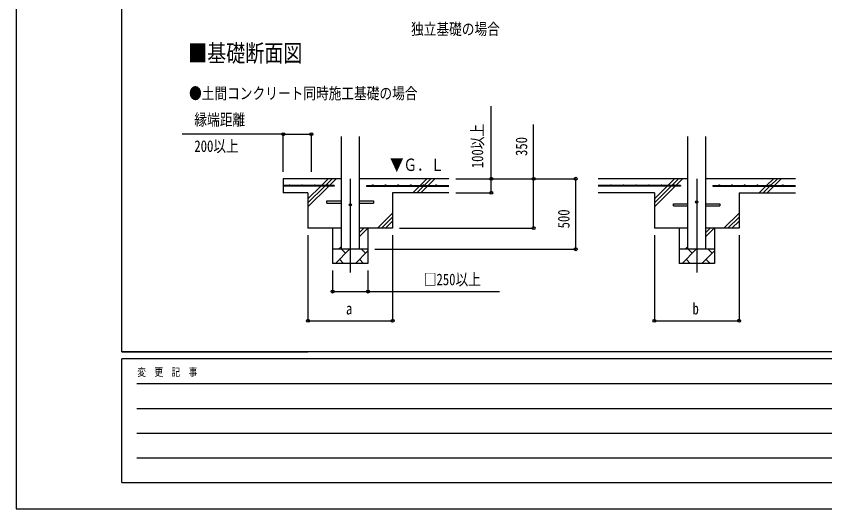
# Model space of a CAD drawing. Units: millimetres, scale not verified. Extents: x -10512 to 10512, y -7425 to 7425.
# Drawn here: x -10512 to -4778, y -7425 to -3932 of the extents above; entities that cross this region are included whole.
import ezdxf
from ezdxf.enums import TextEntityAlignment as Align

# ---------------------------------------------------------------- set-up
doc = ezdxf.new("R2010")
doc.units = ezdxf.units.MM
doc.header["$LTSCALE"] = 30
for name, color, linetype in [('0-2_USER1', 3, 'Continuous'), ('0-4_YKK_12', 2, 'Continuous'), ('0-5_YKK_13', 4, 'Continuous'), ('0-6_YKK_A1', 4, 'Continuous'), ('0-7_YKK_D', 6, 'Continuous'), ('0-8_YKK_ZWAK', 7, 'Continuous')]:
    doc.layers.add(name, color=color, linetype=linetype)
doc.styles.add('ＭＳ ゴシック', font='')
doc.styles.get('ＭＳ ゴシック').set_extended_font_data('MS Gothic')

msp = doc.modelspace()

# ---------------------------------------------------------------- linework, layer by layer
at = {"layer": '0-4_YKK_12'}
for p, q in [((-8143.45, -5084.5), (-8143.45, -5750.45)), ((-5686.06, -5084.5), (-5686.06, -5750.45))]:
    msp.add_line(p, q, dxfattribs=at)
at = {"layer": '0-5_YKK_13'}
for p, q in [((-8308.45, -5241.5), (-8205.95, -5241.5)), ((-8308.45, -5257.5), (-8308.45, -5241.5)), ((-8308.45, -5257.5), (-8205.95, -5257.5)), ((-8080.95, -5241.5), (-7978.45, -5241.5)), ((-8080.95, -5257.5), (-7978.45, -5257.5)), ((-7978.45, -5241.5), (-7978.45, -5257.5)), ((-5851.06, -5261.5), (-5748.56, -5261.5)), ((-5851.06, -5277.5), (-5851.06, -5261.5)), ((-5623.56, -5261.5), (-5521.06, -5261.5)), ((-5521.06, -5261.5), (-5521.06, -5277.5)), ((-5851.06, -5277.5), (-5748.56, -5277.5)), ((-5623.56, -5277.5), (-5521.06, -5277.5))]:
    msp.add_line(p, q, dxfattribs=at)
for centre in [(-8143.45, -5269.5), (-5686.06, -5249.5)]:
    msp.add_circle(centre, 8, dxfattribs=at)
at = {"layer": '0-6_YKK_A1'}
for p, q in [((-8205.95, -5584.5), (-8205.95, -4784.5)), ((-8080.95, -4784.5), (-8080.95, -5584.5)), ((-5748.56, -5584.5), (-5748.56, -4784.5)), ((-5623.56, -4784.5), (-5623.56, -5584.5)), ((-8205.95, -5084.5), (-8618.45, -5084.5)), ((-8618.45, -5084.5), (-8618.45, -5184.5)), ((-8347.52, -5132), (-8300.02, -5084.5)), ((-8319.23, -5132), (-8271.73, -5084.5)), ((-8290.95, -5132), (-8243.45, -5084.5)), ((-7443.45, -5084.5), (-8080.95, -5084.5)), ((-7647.52, -5132), (-7600.02, -5084.5)), ((-7619.23, -5132), (-7571.73, -5084.5)), ((-7590.95, -5132), (-7543.45, -5084.5)), ((-5748.56, -5084.5), (-6386.06, -5084.5)), ((-5890.13, -5132), (-5842.63, -5084.5)), ((-5861.85, -5132), (-5814.35, -5084.5)), ((-5833.56, -5132), (-5786.06, -5084.5)), ((-4986.06, -5084.5), (-5623.56, -5084.5)), ((-5190.13, -5132), (-5142.63, -5084.5)), ((-5161.85, -5132), (-5114.35, -5084.5)), ((-5133.56, -5132), (-5086.06, -5084.5)), ((-8258.45, -5132), (-8618.45, -5132)), ((-8258.45, -5137), (-8618.45, -5137)), ((-8443.45, -5284.5), (-8295.95, -5137)), ((-8443.45, -5227.93), (-8352.52, -5137)), ((-8443.45, -5256.22), (-8324.23, -5137)), ((-8258.45, -5132), (-8258.45, -5137)), ((-8028.45, -5132), (-7443.45, -5132)), ((-8028.45, -5132), (-8028.45, -5137)), ((-8028.45, -5137), (-7443.45, -5137)), ((-7700.02, -5184.5), (-7652.52, -5137)), ((-7671.73, -5184.5), (-7624.23, -5137)), ((-7643.45, -5184.5), (-7595.95, -5137)), ((-5801.06, -5132), (-6386.06, -5132)), ((-5801.06, -5137), (-6386.06, -5137)), ((-5986.06, -5284.5), (-5838.56, -5137)), ((-5986.06, -5227.93), (-5895.13, -5137)), ((-5986.06, -5256.22), (-5866.85, -5137)), ((-5801.06, -5132), (-5801.06, -5137)), ((-5571.06, -5132), (-4986.06, -5132)), ((-5571.06, -5132), (-5571.06, -5137)), ((-5571.06, -5137), (-4986.06, -5137)), ((-5242.63, -5184.5), (-5195.13, -5137)), ((-5214.35, -5184.5), (-5166.85, -5137)), ((-5186.06, -5184.5), (-5138.56, -5137)), ((-8443.45, -5184.5), (-8618.45, -5184.5)), ((-8443.45, -5184.5), (-8443.45, -5434.5)), ((-7443.45, -5184.5), (-7843.45, -5184.5)), ((-7843.45, -5184.5), (-7843.45, -5434.5)), ((-5986.06, -5184.5), (-6386.06, -5184.5)), ((-5986.06, -5184.5), (-5986.06, -5434.5)), ((-5386.06, -5184.5), (-5386.06, -5434.5)), ((-5386.06, -5184.5), (-4986.06, -5184.5)), ((-7950.02, -5434.5), (-7843.45, -5327.93)), ((-5492.63, -5434.5), (-5386.06, -5327.93)), ((-7921.73, -5434.5), (-7843.45, -5356.22)), ((-7893.45, -5434.5), (-7843.45, -5384.5)), ((-5464.35, -5434.5), (-5386.06, -5356.22)), ((-5436.06, -5434.5), (-5386.06, -5384.5)), ((-8205.95, -5434.5), (-8443.45, -5434.5)), ((-8268.45, -5434.5), (-8268.45, -5684.5)), ((-8080.95, -5496.17), (-8019.28, -5434.5)), ((-8080.95, -5467.88), (-8047.57, -5434.5)), ((-7843.45, -5434.5), (-8080.95, -5434.5)), ((-8018.45, -5434.5), (-8018.45, -5684.5)), ((-5748.56, -5434.5), (-5986.06, -5434.5)), ((-5811.06, -5434.5), (-5811.06, -5684.5)), ((-5623.56, -5496.17), (-5561.89, -5434.5)), ((-5623.56, -5467.88), (-5590.18, -5434.5)), ((-5386.06, -5434.5), (-5623.56, -5434.5)), ((-5561.06, -5434.5), (-5561.06, -5684.5)), ((-8018.45, -5584.5), (-8268.45, -5584.5)), ((-8247.71, -5684.5), (-8147.71, -5584.5)), ((-8225.85, -5584.5), (-8205.95, -5564.6)), ((-8176.27, -5613.05), (-8204.82, -5584.5)), ((-8106.29, -5684.5), (-8018.45, -5596.66)), ((-8034.85, -5613.05), (-8063.4, -5584.5)), ((-5561.06, -5584.5), (-5811.06, -5584.5)), ((-5790.33, -5684.5), (-5690.33, -5584.5)), ((-5768.46, -5584.5), (-5748.56, -5564.6)), ((-5718.88, -5613.05), (-5747.43, -5584.5)), ((-5648.9, -5684.5), (-5561.06, -5596.66)), ((-5577.46, -5613.05), (-5606.01, -5584.5)), ((-8219.16, -5655.95), (-8190.61, -5684.5)), ((-8077.74, -5655.95), (-8049.19, -5684.5)), ((-5761.77, -5655.95), (-5733.22, -5684.5)), ((-5620.35, -5655.95), (-5591.8, -5684.5)), ((-8018.45, -5684.5), (-8268.45, -5684.5)), ((-5561.06, -5684.5), (-5811.06, -5684.5))]:
    msp.add_line(p, q, dxfattribs=at)
for centre in [(-8573.45, -5129.5), (-8483.45, -5129.5), (-8393.45, -5129.5), (-8303.45, -5129.5), (-7983.45, -5129.5), (-7893.45, -5129.5), (-7803.45, -5129.5), (-7713.45, -5129.5), (-7623.45, -5129.5), (-7533.45, -5129.5), (-6296.06, -5129.5), (-6206.06, -5129.5), (-6116.06, -5129.5), (-6026.06, -5129.5), (-5936.06, -5129.5), (-5846.06, -5129.5), (-5526.06, -5129.5), (-5436.06, -5129.5), (-5346.06, -5129.5), (-5256.06, -5129.5), (-5166.06, -5129.5), (-5076.06, -5129.5)]:
    msp.add_circle(centre, 2.5, dxfattribs=at)
at = {"layer": '0-7_YKK_D'}
for p, q in [((-8618.45, -4769.24), (-9336.26, -4769.24)), ((-8618.45, -5034.5), (-8618.45, -4768.24)), ((-8618.45, -4769.24), (-8418.45, -4769.24)), ((-8418.45, -5034.5), (-8418.45, -4768.24)), ((-7393.45, -5084.5), (-7142.45, -5084.5)), ((-7393.45, -5084.5), (-6542.45, -5084.5)), ((-7393.45, -5084.5), (-6842.45, -5084.5)), ((-6543.45, -5584.5), (-6543.45, -5084.5)), ((-7393.45, -5184.5), (-7142.45, -5184.5)), ((-7793.45, -5434.5), (-6842.45, -5434.5)), ((-8443.45, -5484.5), (-8443.45, -6092.46)), ((-7842.45, -5484.5), (-7842.45, -6092.46)), ((-5986.06, -5484.5), (-5986.06, -6092.46)), ((-5386.06, -5484.5), (-5386.06, -6092.46)), ((-7968.45, -5584.5), (-6542.45, -5584.5)), ((-8268.45, -5734.5), (-8268.45, -5885.5)), ((-8018.45, -5734.5), (-8018.45, -5885.5)), ((-8443.45, -6091.46), (-7842.45, -6091.46)), ((-5986.06, -6091.46), (-5386.06, -6091.46)), ((-9762.45, -6312.5), (-9097.45, -6312.5)), ((-9762.45, -6312.5), (-8443.45, -6312.5))]:
    msp.add_line(p, q, dxfattribs=at)
for points in [[(-7143.45, -5184.5), (-7143.45, -5084.5), (-7143.45, -4570)], [(-6843.45, -5434.5), (-6843.45, -5084.5), (-6843.45, -4699.3)], [(-8268.45, -5884.5), (-8018.45, -5884.5), (-7085.52, -5884.5)]]:
    msp.add_lwpolyline(points, dxfattribs=at)
for centre in [(-8618.45, -4769.24), (-8418.45, -4769.24), (-7143.45, -5084.5), (-6843.45, -5084.5), (-6543.45, -5084.5), (-7143.45, -5184.5), (-6843.45, -5434.5), (-6543.45, -5584.5), (-8268.45, -5884.5), (-8018.45, -5884.5), (-8443.45, -6091.46), (-7842.45, -6091.46), (-5986.06, -6091.46), (-5386.06, -6091.46)]:
    msp.add_circle(centre, 10.62, dxfattribs=at)
at = {"layer": '0-8_YKK_ZWAK'}
for p, q in [((-9762.45, -6312.5), (-9762.45, 6937.5)), ((9737.55, -6312.5), (-9762.45, -6312.5)), ((-3262.45, -6362.5), (-9762.45, -6362.5)), ((-9762.45, -7237.5), (-9762.45, -6362.5)), ((-9656.2, -6537.5), (-3387.45, -6537.5)), ((-9656.2, -6712.5), (-3387.45, -6712.5)), ((-9656.2, -6887.5), (-3387.45, -6887.5)), ((-9656.2, -7062.5), (-3387.45, -7062.5)), ((-9762.45, -7237.5), (-3262.45, -7237.5))]:
    msp.add_line(p, q, dxfattribs=at)
msp.add_lwpolyline([(-10512.5, -7425), (10512.5, -7425), (10512.5, 7425), (-10512.5, 7425)], close=True, dxfattribs=at)

# ---------------------------------------------------------------- texts
at = {"layer": '0-2_USER1', "style": 'ＭＳ ゴシック', "width": 0.8}
for s, height, p in [('独立基礎の場合', 82.48, (-7712.18, -4089.05)), ('■基礎断面図', 123.7, (-9292.56, -4292.92)), ('●土間コンクリート同時施工基礎の場合', 82.48, (-9286.3, -4545.14))]:
    msp.add_text(s, height=height, dxfattribs=at).set_placement(p, align=Align.BOTTOM_LEFT)
at = {"layer": '0-6_YKK_A1', "style": 'ＭＳ ゴシック', "width": 0.8}
msp.add_text('▼Ｇ．Ｌ', height=87.98, dxfattribs=at).set_placement((-7861.3, -5056.05), align=Align.BOTTOM_LEFT)
at = {"layer": '0-7_YKK_D', "style": 'ＭＳ ゴシック', "width": 0.8}
for s, p in [('縁端距離', (-9248.85, -4731.74)), ('200以上', (-9248.85, -4919.24)), ('□250以上', (-7621.52, -5864.5)), ('b', (-5716.06, -6071.46)), ('a', (-8173.45, -6071.46))]:
    msp.add_text(s, height=82.48, dxfattribs=at).set_placement(p, align=Align.BOTTOM_LEFT)
for s, p in [('100以上', (-7175.45, -5010)), ('350', (-6863.45, -4923.3)), ('500', (-6563.45, -5436.5))]:
    msp.add_text(s, height=82.48, rotation=90, dxfattribs=at).set_placement(p, align=Align.BOTTOM_LEFT)
at = {"layer": '0-8_YKK_ZWAK', "style": 'ＭＳ ゴシック', "width": 0.8}
msp.add_text('変  更  記  事', height=54.99, dxfattribs=at).set_placement((-9653.28, -6500), align=Align.BOTTOM_LEFT)

doc.saveas('drawing.dxf')
